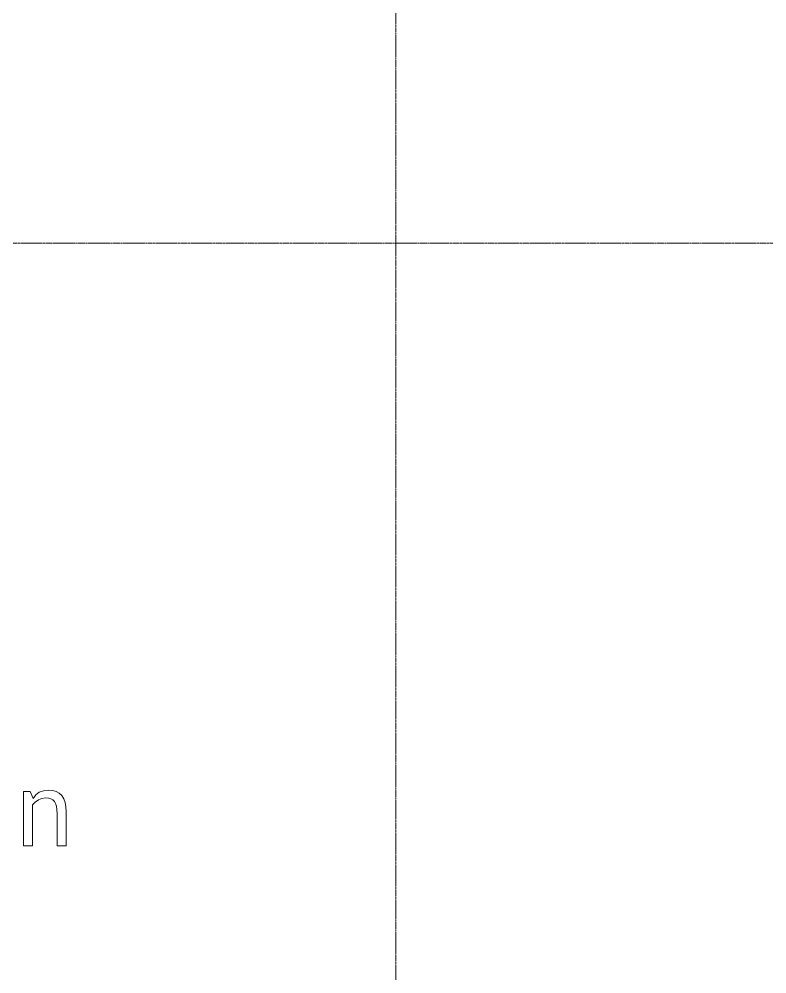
# Model space of a CAD drawing. Header units: inches. Extents: x -1714 to 1984, y -1043 to 970.
# Drawn here: x -1167.3 to -924.3, y -110.1 to 200 of the extents above; entities that cross this region are included whole.
import ezdxf

# ---------------------------------------------------------------- set-up
doc = ezdxf.new("R2010")
doc.units = ezdxf.units.IN
doc.header["$MEASUREMENT"] = 0
doc.linetypes.add('Grid Line 1_2_', pattern=[0.875, 0.5, -0.125, 0.125, -0.125])
doc.layers.add('A-GENM', color=13, linetype='Continuous', lineweight=9)
doc.layers.add('S-GRID', color=1, linetype='Continuous', lineweight=9)

msp = doc.modelspace()

# ---------------------------------------------------------------- linework, layer by layer
at = {"layer": 'A-GENM'}
for p, q in [((-1163.69, -50.87), (-1165.81, -50.87)), ((-1165.81, -50.87), (-1165.81, -68.48)), ((-1162.71, -53.13), (-1163.69, -50.87)), ((-1161.82, -51.95), (-1162.71, -53.13)), ((-1160.7, -51.12), (-1161.82, -51.95)), ((-1159.32, -50.61), (-1160.7, -51.12)), ((-1157.71, -50.45), (-1159.32, -50.61)), ((-1156.36, -50.56), (-1157.71, -50.45)), ((-1155.2, -50.89), (-1156.36, -50.56)), ((-1154.21, -51.44), (-1155.2, -50.89)), ((-1153.4, -52.21), (-1154.21, -51.44)), ((-1152.78, -53.21), (-1153.4, -52.21)), ((-1162.87, -55.21), (-1162.08, -54.33)), ((-1162.87, -68.48), (-1162.87, -55.21)), ((-1162.08, -54.33), (-1161.02, -53.61)), ((-1161.02, -53.61), (-1159.84, -53.12)), ((-1159.84, -53.12), (-1158.71, -52.96)), ((-1158.71, -52.96), (-1157.76, -53.03)), ((-1157.76, -53.03), (-1156.95, -53.25)), ((-1156.95, -53.25), (-1156.29, -53.6)), ((-1156.29, -53.6), (-1155.78, -54.1)), ((-1155.78, -54.1), (-1155.4, -54.78)), ((-1155.4, -54.78), (-1155.12, -55.67)), ((-1155.12, -55.67), (-1154.96, -56.77)), ((-1152.33, -54.43), (-1152.78, -53.21)), ((-1152.06, -55.86), (-1152.33, -54.43)), ((-1154.96, -56.77), (-1154.9, -58.09)), ((-1154.9, -58.09), (-1154.9, -68.48)), ((-1151.97, -57.52), (-1152.06, -55.86)), ((-1151.97, -68.48), (-1151.97, -57.52)), ((-1165.81, -68.48), (-1162.87, -68.48)), ((-1154.9, -68.48), (-1151.97, -68.48))]:
    msp.add_line(p, q, dxfattribs=at)
at = {"layer": 'S-GRID', "linetype": 'Grid Line 1_2_'}
for p, q in [((-1044.85, -1043.15), (-1044.85, 921.91)), ((-1714.25, 127.21), (1936.33, 127.21))]:
    msp.add_line(p, q, dxfattribs=at)

doc.saveas('drawing.dxf')
